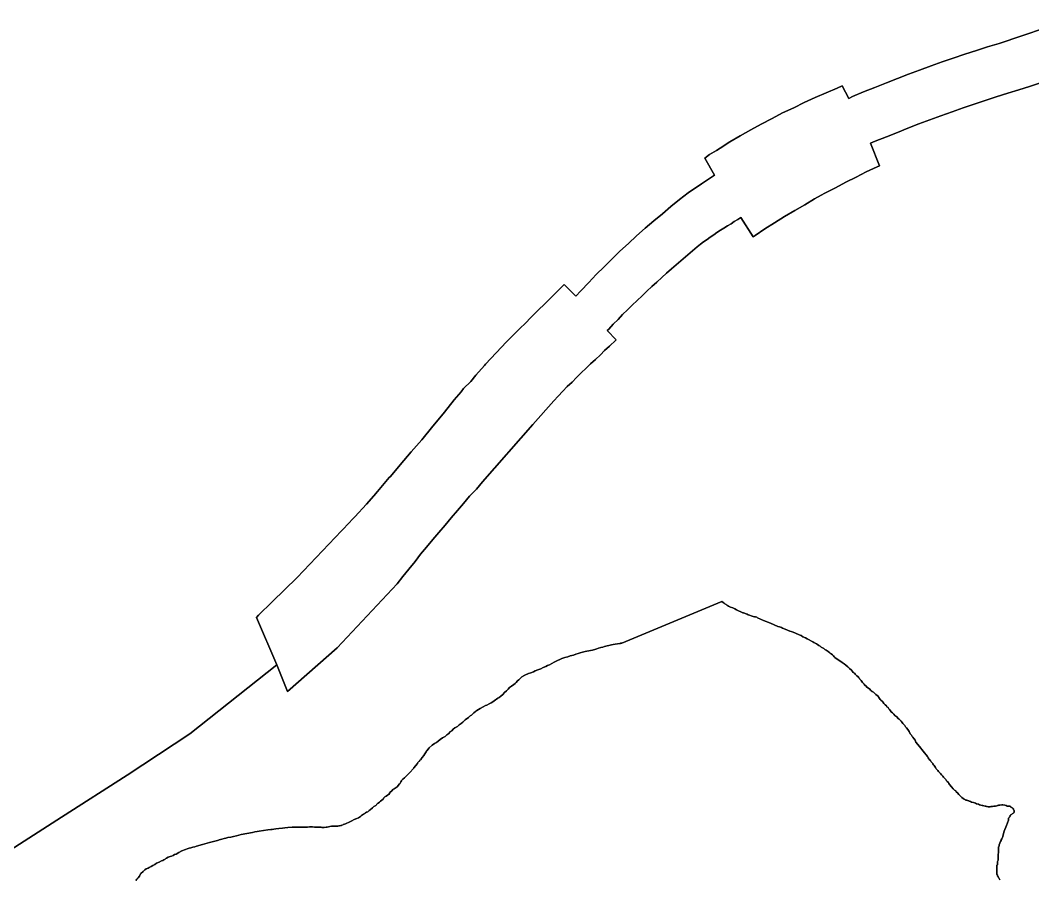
# Model space of a CAD drawing. Header units: inches. Extents: x 11258954 to 11313122, y 3645444 to 3695200.
# Drawn here: x 11283758 to 11285408, y 3676802 to 3678202 of the extents above; entities that cross this region are included whole.
import ezdxf

# ---------------------------------------------------------------- set-up
doc = ezdxf.new("R2010")
doc.units = ezdxf.units.IN
doc.header["$MEASUREMENT"] = 0
doc.layers.add('SchoolBoardDistrict', color=253, linetype='Continuous')
doc.layers.add('SchoolZone_Elementary', color=251, linetype='Continuous')

msp = doc.modelspace()

# ---------------------------------------------------------------- linework, layer by layer
at = {"layer": 'SchoolBoardDistrict'}
for points in [[(11285354, 3676801.5), (11285353.5, 3676802.5), (11285353, 3676803.5), (11285352, 3676804.75), (11285352, 3676804.805), (11285352, 3676805.195), (11285352, 3676805.25), (11285352, 3676805.305), (11285352, 3676805.695), (11285352, 3676805.75), (11285351, 3676806.5), (11285351, 3676806.555), (11285351, 3676806.945), (11285351, 3676807), (11285350, 3676807.5), (11285350, 3676807.555), (11285350, 3676808.195), (11285350, 3676808.25), (11285350, 3676808.305), (11285350, 3676808.945), (11285350, 3676809), (11285350, 3676809.055), (11285350, 3676809.445), (11285350, 3676809.5), (11285349, 3676810), (11285349, 3676810.055), (11285349, 3676811.695), (11285349, 3676811.75), (11285349, 3676811.805), (11285349, 3676813.945), (11285349, 3676814), (11285349, 3676814.055), (11285349, 3676815.945), (11285349, 3676816), (11285349, 3676816.055), (11285349, 3676818.945), (11285349, 3676819), (11285349, 3676819.055), (11285349, 3676822.195), (11285349, 3676822.25), (11285349, 3676822.305), (11285349, 3676825.4035), (11285349, 3676825.445), (11285349, 3676825.4585), (11285349, 3676825.5), (11285349.1655, 3676825.624), (11285349.8345, 3676826.126), (11285350, 3676826.25), (11285350, 3676826.2915), (11285350, 3676826.305), (11285350, 3676826.3465), (11285350, 3676826.945), (11285350, 3676827), (11285350, 3676827.055), (11285350, 3676827.445), (11285350, 3676827.5), (11285350, 3676827.555), (11285350, 3676829.445), (11285350, 3676829.5), (11285350, 3676829.555), (11285350, 3676831.445), (11285350, 3676831.5), (11285351, 3676833.5), (11285351, 3676833.555), (11285351, 3676834.945), (11285351, 3676835), (11285351, 3676835.055), (11285351, 3676836.695), (11285351, 3676836.75), (11285351, 3676836.805), (11285351, 3676838.445), (11285351, 3676838.5), (11285351, 3676838.555), (11285351, 3676842.445), (11285351, 3676842.5), (11285352, 3676846.25), (11285352, 3676846.305), (11285352, 3676848.695), (11285352, 3676848.75), (11285352, 3676848.805), (11285352, 3676849.945), (11285352, 3676850), (11285352, 3676850.055), (11285352, 3676851.945), (11285352, 3676852), (11285352, 3676852.055), (11285352, 3676853.945), (11285352, 3676854), (11285352, 3676854.055), (11285352, 3676855.445), (11285352, 3676855.486), (11285352, 3676855.5), (11285352.1655, 3676855.7065), (11285352.8345, 3676856.5435), (11285353, 3676856.75), (11285353, 3676856.764), (11285353, 3676856.805), (11285353, 3676858.195), (11285353, 3676858.25), (11285354, 3676861.25), (11285355, 3676864), (11285356, 3676865.5), (11285356, 3676865.555), (11285356, 3676866.695), (11285356, 3676866.75), (11285357, 3676868.25), (11285358, 3676870.25), (11285361, 3676881), (11285365, 3676890.25), (11285368, 3676898.5), (11285368, 3676898.555), (11285368, 3676899.945), (11285368, 3676900), (11285368, 3676900.055), (11285368, 3676900.945), (11285368, 3676901), (11285368, 3676901.055), (11285368, 3676901.695), (11285368, 3676901.736), (11285368, 3676901.75), (11285368.1655, 3676901.9565), (11285369, 3676903), (11285369.8895, 3676904.112), (11285370, 3676904.25), (11285370.055, 3676904.3325), (11285371, 3676905.75), (11285371, 3676905.805), (11285371, 3676906.6535), (11285371, 3676906.695), (11285371, 3676906.7085), (11285371, 3676906.75), (11285371.1655, 3676906.874), (11285372, 3676907.5), (11285373, 3676908), (11285374, 3676908.75), (11285375, 3676909.5), (11285375.8345, 3676910.126), (11285376, 3676910.25), (11285376, 3676910.291), (11285376, 3676910.305), (11285376, 3676910.3465), (11285376, 3676910.4035), (11285376, 3676910.445), (11285376, 3676910.4585), (11285376, 3676910.5), (11285376.1655, 3676910.624), (11285376.8345, 3676911.126), (11285377, 3676911.25), (11285377, 3676911.291), (11285377, 3676911.305), (11285377, 3676911.3465), (11285377, 3676911.695), (11285377, 3676911.75), (11285377, 3676911.805), (11285377, 3676912.945), (11285377, 3676913), (11285377, 3676913.055), (11285377, 3676914.195), (11285377, 3676914.25), (11285376, 3676915.5), (11285376, 3676915.555), (11285376, 3676916.195), (11285376, 3676916.25), (11285376, 3676916.305), (11285376, 3676916.945), (11285376, 3676917), (11285375, 3676917.5), (11285375, 3676917.555), (11285375, 3676917.945), (11285375, 3676918), (11285374, 3676918.75), (11285373, 3676919.5), (11285372, 3676920), (11285372, 3676920.055), (11285372, 3676920.695), (11285372, 3676920.75), (11285371, 3676921), (11285370, 3676921.25), (11285369, 3676921.25), (11285368, 3676921.5), (11285366, 3676921.75), (11285364, 3676922.5), (11285362, 3676923), (11285359, 3676923.5), (11285357, 3676923.5), (11285354, 3676923.25), (11285353.1655, 3676923.25), (11285353, 3676923.25), (11285353, 3676923.2205), (11285353, 3676923.195), (11285353, 3676923.165), (11285353, 3676923.0845), (11285353, 3676923.055), (11285353, 3676923.0295), (11285353, 3676923), (11285352.8345, 3676923), (11285352, 3676923), (11285351, 3676922.75), (11285350, 3676922.5), (11285349, 3676922.25), (11285347, 3676921.75), (11285344, 3676921.25), (11285342, 3676921), (11285340, 3676920.75), (11285339, 3676920.75), (11285338, 3676920.5), (11285337, 3676920.5), (11285335, 3676920.5), (11285333, 3676920.75), (11285332, 3676921), (11285331, 3676921.25), (11285330, 3676921.5), (11285328, 3676922), (11285326, 3676922.5), (11285325, 3676922.5), (11285323, 3676923), (11285321, 3676923.75), (11285319, 3676924.5), (11285316, 3676925.5), (11285314, 3676926.25), (11285311, 3676927.25), (11285308, 3676928.25), (11285306, 3676929), (11285304, 3676929.75), (11285304, 3676929.805), (11285304, 3676929.9445), (11285304, 3676930), (11285303, 3676930.25), (11285302, 3676930.75), (11285301, 3676931), (11285300, 3676931.25), (11285299, 3676931.5), (11285298, 3676931.5), (11285298, 3676931.555), (11285298, 3676931.6945), (11285298, 3676931.75), (11285296, 3676932.75), (11285294, 3676934), (11285292, 3676935.5), (11285290, 3676938), (11285287, 3676940.5), (11285285, 3676943), (11285283, 3676944.75), (11285282, 3676946.25), (11285280, 3676947.5), (11285278, 3676950), (11285275, 3676953.25), (11285272, 3676956.75), (11285271, 3676958.5), (11285270, 3676960), (11285268, 3676961.5), (11285267, 3676963), (11285266, 3676964.75), (11285265, 3676966), (11285264, 3676967.25), (11285262, 3676969), (11285261, 3676970.5), (11285259, 3676972.75), (11285257, 3676974.75), (11285255, 3676976.75), (11285254, 3676978.25), (11285253, 3676979.5), (11285252, 3676980.5), (11285250, 3676982.5), (11285249, 3676984.75), (11285247, 3676987.5), (11285246, 3676989), (11285245, 3676990.25), (11285244, 3676991.5), (11285242, 3676993.75), (11285241, 3676996), (11285239, 3676997.5), (11285238, 3676998.75), (11285237, 3677000.5), (11285236, 3677002.25), (11285229, 3677011), (11285223, 3677018.75), (11285217, 3677025.75), (11285216, 3677029), (11285214, 3677031.75), (11285212, 3677033.75), (11285211, 3677035.25), (11285210, 3677037.25), (11285208, 3677039.5), (11285206, 3677043), (11285204, 3677046.25), (11285202, 3677049.25), (11285200, 3677051), (11285199, 3677052.75), (11285198, 3677054.25), (11285196, 3677056), (11285195, 3677058), (11285193, 3677060.25), (11285191, 3677062), (11285190, 3677063.25), (11285188, 3677064.5), (11285186, 3677067), (11285183, 3677069.25), (11285181, 3677071.25), (11285180, 3677072.25), (11285179, 3677073.75), (11285177, 3677075.25), (11285176, 3677077), (11285174, 3677078.75), (11285173, 3677080.25), (11285172, 3677082), (11285170, 3677083.5), (11285169, 3677085), (11285167, 3677086.75), (11285165, 3677088.75), (11285163, 3677091.25), (11285162, 3677092.75), (11285160, 3677094), (11285159, 3677095.5), (11285158, 3677097), (11285157, 3677098.5), (11285156, 3677099.75), (11285155, 3677101), (11285154, 3677102), (11285152, 3677103.5), (11285150, 3677105), (11285149, 3677106), (11285148, 3677107.25), (11285146, 3677108.5), (11285144, 3677109.5), (11285143, 3677110.5), (11285142, 3677112), (11285140, 3677113.5), (11285137, 3677115.5), (11285136, 3677117.25), (11285134, 3677118.75), (11285133, 3677120.5), (11285130, 3677123.25), (11285128, 3677126), (11285126, 3677128.5), (11285125, 3677129.5), (11285124, 3677130.5), (11285123, 3677132), (11285121, 3677133.75), (11285120, 3677135), (11285118, 3677136.5), (11285117, 3677138), (11285115, 3677139.5), (11285114, 3677141), (11285112, 3677143.25), (11285109, 3677145.75), (11285106, 3677148.5), (11285103, 3677151.25), (11285100, 3677153.5), (11285097, 3677155.5), (11285093, 3677158.25), (11285089, 3677161), (11285085, 3677163.5), (11285084, 3677164.75), (11285083, 3677166.5), (11285081, 3677168.25), (11285079, 3677169.5), (11285078, 3677170.5), (11285077, 3677171.5), (11285074, 3677173.5), (11285071, 3677175.5), (11285069, 3677177), (11285068, 3677177.5), (11285067, 3677178.25), (11285066, 3677179), (11285063, 3677180.5), (11285061, 3677182), (11285059, 3677183.25), (11285057, 3677184.75), (11285055, 3677186), (11285053, 3677187.25), (11285051, 3677188.25), (11285049, 3677189.5), (11285047, 3677190.5), (11285043, 3677192.5), (11285040, 3677194.25), (11285037, 3677195.75), (11285033, 3677197.5), (11285030, 3677199.5), (11285027, 3677200.75), (11285025, 3677201.5), (11285023, 3677202.5), (11285021, 3677203.5), (11285017, 3677205), (11285014, 3677206), (11285012, 3677206.75), (11285008, 3677208.25), (11285004, 3677210), (11285000, 3677211.5), (11284998, 3677212.5), (11284995, 3677213.5), (11284992, 3677214.5), (11284980, 3677219.5), (11284969, 3677224.25), (11284959, 3677228.5), (11284958, 3677229.25), (11284956, 3677229.75), (11284954, 3677230), (11284952, 3677230.75), (11284949, 3677231.5), (11284946, 3677232.5), (11284944, 3677233.25), (11284942, 3677234.25), (11284939, 3677235.25), (11284938, 3677235.75), (11284936, 3677236.25), (11284935, 3677236.75), (11284932, 3677238), (11284928, 3677239.75), (11284925, 3677241.5), (11284922, 3677243), (11284919, 3677244.5), (11284915, 3677246), (11284914, 3677246.25), (11284914, 3677246.305), (11284914, 3677246.445), (11284914, 3677246.5), (11284913, 3677246.75), (11284912, 3677247.5), (11284910, 3677248.25), (11284909, 3677249), (11284908, 3677250), (11284906, 3677251), (11284905, 3677252), (11284903, 3677253.5), (11284901, 3677255), (11284738, 3677187.25), (11284737.956, 3677187.239), (11284737.691, 3677187.1725), (11284737, 3677187), (11284736.165, 3677187), (11284736, 3677187), (11284736, 3677186.945), (11284736, 3677186.929), (11284736, 3677186.874), (11284736, 3677186.8345), (11284736, 3677186.805), (11284736, 3677186.7795), (11284736, 3677186.75), (11284735.8345, 3677186.7085), (11284735, 3677186.5), (11284731, 3677186), (11284727, 3677185.25), (11284724, 3677184.75), (11284721, 3677184.25), (11284717, 3677183.5), (11284714, 3677182.5), (11284710, 3677181.5), (11284707, 3677180.75), (11284704, 3677179.75), (11284700, 3677178.75), (11284697, 3677177.75), (11284694, 3677176.75), (11284692, 3677176.25), (11284690, 3677175.5), (11284687, 3677175), (11284684, 3677174.5), (11284681, 3677174), (11284678, 3677173.5), (11284674, 3677172.5), (11284670, 3677171.5), (11284667, 3677170.5), (11284663, 3677169.25), (11284659, 3677167.75), (11284654, 3677166.5), (11284650, 3677165), (11284645, 3677163.75), (11284640, 3677162), (11284637, 3677160.5), (11284633, 3677158.75), (11284631, 3677157.5), (11284628, 3677156), (11284624, 3677154), (11284620, 3677152), (11284617, 3677150.5), (11284614, 3677149), (11284610, 3677147.5), (11284606, 3677145.5), (11284601, 3677143.5), (11284597, 3677141.75), (11284594, 3677140.5), (11284590, 3677139), (11284586, 3677137.5), (11284580, 3677135), (11284575, 3677132), (11284570, 3677127.5), (11284568, 3677125.5), (11284566, 3677123.25), (11284564, 3677121.5), (11284562, 3677119.75), (11284558, 3677117.25), (11284555, 3677114.75), (11284553, 3677112.25), (11284550, 3677109.5), (11284547, 3677106.5), (11284544, 3677103.5), (11284541, 3677100.5), (11284538, 3677098.5), (11284536, 3677097.25), (11284534, 3677096), (11284532, 3677094.5), (11284530, 3677093), (11284528, 3677091.5), (11284525, 3677090), (11284522, 3677088), (11284518, 3677086.25), (11284516, 3677085.25), (11284512, 3677083.5), (11284507, 3677080.75), (11284502, 3677077.5), (11284500, 3677076.5), (11284499, 3677075.25), (11284497, 3677073.75), (11284495, 3677072), (11284493, 3677070), (11284491, 3677068.75), (11284488, 3677066), (11284483, 3677062.25), (11284479, 3677058.5), (11284476, 3677056), (11284473, 3677054), (11284470, 3677051.5), (11284466, 3677049.25), (11284463, 3677046.75), (11284461, 3677044.5), (11284458, 3677042.5), (11284457.838, 3677042.277), (11284456.162, 3677039.973), (11284456.1545, 3677039.962), (11284456, 3677039.75), (11284455.989, 3677039.742), (11284453, 3677037.5), (11284450, 3677035), (11284446, 3677033), (11284442, 3677030.25), (11284439, 3677027.5), (11284436, 3677025), (11284433, 3677023.5), (11284429, 3677020.75), (11284424, 3677016.5), (11284420.11, 3677011.638), (11284420, 3677011.5), (11284419.9445, 3677011.4175), (11284419, 3677010), (11284418, 3677008.5), (11284417, 3677006.75), (11284416.838, 3677006.5275), (11284415.162, 3677004.223), (11284415, 3677004), (11284414.838, 3677003.7775), (11284413.162, 3677001.473), (11284413, 3677001.25), (11284412.838, 3677001.0275), (11284411.162, 3676998.723), (11284411, 3676998.5), (11284411, 3676998.445), (11284411, 3676997.8465), (11284411, 3676997.805), (11284411, 3676997.7915), (11284411, 3676997.75), (11284410.8345, 3676997.626), (11284410, 3676997), (11284409.0365, 3676996.2775), (11284409, 3676996.25), (11284408.8715, 3676996.057), (11284408.1215, 3676994.932), (11284408, 3676994.75), (11284407.956, 3676994.7115), (11284406.044, 3676993.039), (11284406, 3676993), (11284405.8785, 3676992.8185), (11284405, 3676991.5), (11284404.8345, 3676991.2795), (11284399.1655, 3676983.7205), (11284399, 3676983.5), (11284392, 3676975.75), (11284391, 3676974.75), (11284384, 3676967.75), (11284381, 3676965.5), (11284379.1375, 3676963.1725), (11284379, 3676963), (11284378.9725, 3676962.952), (11284378, 3676961.25), (11284376.055, 3676957.8465), (11284376, 3676957.75), (11284375.8895, 3676957.626), (11284372, 3676953.25), (11284367.024, 3676949.518), (11284367, 3676949.5), (11284366.1655, 3676949.083), (11284366, 3676949), (11284366, 3676948.945), (11284366, 3676948.9295), (11284366, 3676948.9175), (11284366, 3676948.874), (11284366, 3676948.8625), (11284366, 3676948.8055), (11284366, 3676948.75), (11284365.8345, 3676948.709), (11284365, 3676948.5), (11284363, 3676946.5), (11284360.055, 3676943.555), (11284360, 3676943.5), (11284359.8895, 3676943.3345), (11284358.134, 3676940.7005), (11284358, 3676940.5), (11284357.9685, 3676940.48), (11284356, 3676939.25), (11284354, 3676938), (11284352, 3676936.5), (11284350.0785, 3676934.819), (11284350, 3676934.75), (11284349.9135, 3676934.5985), (11284349.0865, 3676933.1515), (11284349, 3676933), (11284348.9215, 3676932.931), (11284347, 3676931.25), (11284345, 3676929.5), (11284343, 3676928), (11284341, 3676926.5), (11284340, 3676925.75), (11284339, 3676924.75), (11284338, 3676923.75), (11284337, 3676922.75), (11284335, 3676921.75), (11284334, 3676921), (11284332, 3676918.75), (11284328, 3676915.75), (11284326.5, 3676914.5), (11284325, 3676913.25), (11284324, 3676912.5), (11284322, 3676911.5), (11284320.1655, 3676910.5825), (11284320, 3676910.5), (11284320, 3676910.445), (11284320, 3676910.417), (11284320, 3676910.362), (11284320, 3676910.305), (11284320, 3676910.25), (11284320, 3676910.195), (11284320, 3676910.179), (11284320, 3676910.124), (11284320, 3676910.055), (11284320, 3676910), (11284319.8345, 3676909.9585), (11284319, 3676909.75), (11284317, 3676908.5), (11284314, 3676906.5), (11284312, 3676904.5), (11284309, 3676902.75), (11284306, 3676901.5), (11284302, 3676900), (11284298, 3676897.75), (11284294, 3676895.5), (11284289, 3676893.25), (11284288, 3676892.5), (11284286, 3676892), (11284284.1655, 3676891.5415), (11284284, 3676891.5), (11284284, 3676891.445), (11284284, 3676891.376), (11284284, 3676891.321), (11284284, 3676891.179), (11284284, 3676891.124), (11284284, 3676891.055), (11284284, 3676891), (11284283.835, 3676890.9585), (11284282, 3676890.5), (11284281, 3676890.25), (11284280, 3676889.75), (11284278, 3676889.5), (11284277, 3676889.25), (11284275, 3676889), (11284273, 3676889), (11284272, 3676889), (11284271, 3676889), (11284269, 3676889), (11284268, 3676889), (11284265, 3676888.75), (11284262, 3676888.25), (11284258, 3676887.5), (11284256, 3676887.25), (11284253, 3676887), (11284251, 3676887), (11284250, 3676887), (11284249, 3676887), (11284248, 3676887.25), (11284246, 3676887.5), (11284244, 3676887.5), (11284243, 3676887.25), (11284242, 3676887.25), (11284240, 3676887.25), (11284237, 3676887.5), (11284234, 3676887.75), (11284232, 3676888), (11284229, 3676887.75), (11284226, 3676887.5), (11284219, 3676887.5), (11284212, 3676887.5), (11284206, 3676887.5), (11284201, 3676887.25), (11284194, 3676886.5), (11284189, 3676886), (11284185, 3676885.5), (11284179, 3676885), (11284174, 3676884.5), (11284171, 3676884), (11284168, 3676883.75), (11284166, 3676883.5), (11284161, 3676882.75), (11284154, 3676881.75), (11284147, 3676880.75), (11284144, 3676880.25), (11284140, 3676879.5), (11284136, 3676878.5), (11284133, 3676878), (11284130, 3676877.25), (11284127, 3676876.75), (11284124, 3676876.25), (11284121, 3676875.75), (11284118, 3676875.25), (11284114, 3676874.5), (11284110, 3676873.25), (11284105, 3676872), (11284101, 3676871), (11284096, 3676870.25), (11284093, 3676869.5), (11284090, 3676868.75), (11284086, 3676867.5), (11284082, 3676866.5), (11284081, 3676866), (11284079, 3676865.5), (11284077, 3676865.25), (11284066, 3676862.25), (11284055, 3676859.25), (11284045, 3676856.5), (11284042, 3676855.5), (11284039, 3676854.5), (11284036, 3676853.5), (11284033, 3676853), (11284030, 3676852), (11284027, 3676851), (11284021, 3676848.5), (11284016, 3676846), (11284012, 3676843.5), (11284009, 3676842.5), (11284007, 3676841.25), (11284004, 3676840.25), (11284002, 3676839.25), (11283999, 3676838.25), (11283996, 3676836.75), (11283995, 3676836), (11283994, 3676835.25), (11283993, 3676834.5), (11283992, 3676834), (11283990, 3676833), (11283988, 3676832.25), (11283984, 3676830.5), (11283980, 3676828.5), (11283977, 3676826.5), (11283974, 3676824.75), (11283971, 3676823), (11283968, 3676821.75), (11283966, 3676820.75), (11283963, 3676819.5), (11283961, 3676818), (11283958, 3676815.25), (11283954.104, 3676811.597), (11283954, 3676811.5), (11283953.9385, 3676811.3765), (11283952.0185, 3676807.537), (11283952, 3676807.5), (11283951.853, 3676807.3165), (11283950, 3676805), (11283948, 3676802.5), (11283946.0735, 3676800.333)], [(11283946.0735, 3676800.333), (11283948, 3676802.5), (11283950, 3676805), (11283951.853, 3676807.3165), (11283952, 3676807.5), (11283952.0185, 3676807.537), (11283953.9385, 3676811.3765), (11283954, 3676811.5), (11283954.104, 3676811.597), (11283958, 3676815.25), (11283961, 3676818), (11283963, 3676819.5), (11283966, 3676820.75), (11283968, 3676821.75), (11283971, 3676823), (11283974, 3676824.75), (11283977, 3676826.5), (11283980, 3676828.5), (11283984, 3676830.5), (11283988, 3676832.25), (11283990, 3676833), (11283992, 3676834), (11283993, 3676834.5), (11283994, 3676835.25), (11283995, 3676836), (11283996, 3676836.75), (11283999, 3676838.25), (11284002, 3676839.25), (11284004, 3676840.25), (11284007, 3676841.25), (11284009, 3676842.5), (11284012, 3676843.5), (11284016, 3676846), (11284021, 3676848.5), (11284027, 3676851), (11284030, 3676852), (11284033, 3676853), (11284036, 3676853.5), (11284039, 3676854.5), (11284042, 3676855.5), (11284045, 3676856.5), (11284055, 3676859.25), (11284066, 3676862.25), (11284077, 3676865.25), (11284079, 3676865.5), (11284081, 3676866), (11284082, 3676866.5), (11284086, 3676867.5), (11284090, 3676868.75), (11284093, 3676869.5), (11284096, 3676870.25), (11284101, 3676871), (11284105, 3676872), (11284110, 3676873.25), (11284114, 3676874.5), (11284118, 3676875.25), (11284121, 3676875.75), (11284124, 3676876.25), (11284127, 3676876.75), (11284130, 3676877.25), (11284133, 3676878), (11284136, 3676878.5), (11284140, 3676879.5), (11284144, 3676880.25), (11284147, 3676880.75), (11284154, 3676881.75), (11284161, 3676882.75), (11284166, 3676883.5), (11284168, 3676883.75), (11284171, 3676884), (11284174, 3676884.5), (11284179, 3676885), (11284185, 3676885.5), (11284189, 3676886), (11284194, 3676886.5), (11284201, 3676887.25), (11284206, 3676887.5), (11284212, 3676887.5), (11284219, 3676887.5), (11284226, 3676887.5), (11284229, 3676887.75), (11284232, 3676888), (11284234, 3676887.75), (11284237, 3676887.5), (11284240, 3676887.25), (11284242, 3676887.25), (11284243, 3676887.25), (11284244, 3676887.5), (11284246, 3676887.5), (11284248, 3676887.25), (11284249, 3676887), (11284250, 3676887), (11284251, 3676887), (11284253, 3676887), (11284256, 3676887.25), (11284258, 3676887.5), (11284262, 3676888.25), (11284265, 3676888.75), (11284268, 3676889), (11284269, 3676889), (11284271, 3676889), (11284272, 3676889), (11284273, 3676889), (11284275, 3676889), (11284277, 3676889.25), (11284278, 3676889.5), (11284280, 3676889.75), (11284281, 3676890.25), (11284282, 3676890.5), (11284283.835, 3676890.9585), (11284284, 3676891), (11284284, 3676891.055), (11284284, 3676891.124), (11284284, 3676891.179), (11284284, 3676891.321), (11284284, 3676891.376), (11284284, 3676891.445), (11284284, 3676891.5), (11284284.1655, 3676891.5415), (11284286, 3676892), (11284288, 3676892.5), (11284289, 3676893.25), (11284294, 3676895.5), (11284298, 3676897.75), (11284302, 3676900), (11284306, 3676901.5), (11284309, 3676902.75), (11284312, 3676904.5), (11284314, 3676906.5), (11284317, 3676908.5), (11284319, 3676909.75), (11284319.8345, 3676909.9585), (11284320, 3676910), (11284320, 3676910.055), (11284320, 3676910.124), (11284320, 3676910.179), (11284320, 3676910.195), (11284320, 3676910.25), (11284320, 3676910.305), (11284320, 3676910.362), (11284320, 3676910.417), (11284320, 3676910.445), (11284320, 3676910.5), (11284320.1655, 3676910.5825), (11284322, 3676911.5), (11284324, 3676912.5), (11284325, 3676913.25), (11284326.5, 3676914.5), (11284328, 3676915.75), (11284332, 3676918.75), (11284334, 3676921), (11284335, 3676921.75), (11284337, 3676922.75), (11284338, 3676923.75), (11284339, 3676924.75), (11284340, 3676925.75), (11284341, 3676926.5), (11284343, 3676928), (11284345, 3676929.5), (11284347, 3676931.25), (11284348.9215, 3676932.931), (11284349, 3676933), (11284349.0865, 3676933.1515), (11284349.9135, 3676934.5985), (11284350, 3676934.75), (11284350.0785, 3676934.819), (11284352, 3676936.5), (11284354, 3676938), (11284356, 3676939.25), (11284357.9685, 3676940.48), (11284358, 3676940.5), (11284358.134, 3676940.7005), (11284359.8895, 3676943.3345), (11284360, 3676943.5), (11284360.055, 3676943.555), (11284363, 3676946.5), (11284365, 3676948.5), (11284365.8345, 3676948.709), (11284366, 3676948.75), (11284366, 3676948.8055), (11284366, 3676948.8625), (11284366, 3676948.874), (11284366, 3676948.9175), (11284366, 3676948.9295), (11284366, 3676948.945), (11284366, 3676949), (11284366.1655, 3676949.083), (11284367, 3676949.5), (11284367.024, 3676949.518), (11284372, 3676953.25), (11284375.8895, 3676957.626), (11284376, 3676957.75), (11284376.055, 3676957.8465), (11284378, 3676961.25), (11284378.9725, 3676962.952), (11284379, 3676963), (11284379.1375, 3676963.1725), (11284381, 3676965.5), (11284384, 3676967.75), (11284391, 3676974.75), (11284392, 3676975.75), (11284399, 3676983.5), (11284399.1655, 3676983.7205), (11284404.8345, 3676991.2795), (11284405, 3676991.5), (11284405.8785, 3676992.8185), (11284406, 3676993), (11284406.044, 3676993.039), (11284407.956, 3676994.7115), (11284408, 3676994.75), (11284408.1215, 3676994.932), (11284408.8715, 3676996.057), (11284409, 3676996.25), (11284409.0365, 3676996.2775), (11284410, 3676997), (11284410.8345, 3676997.626), (11284411, 3676997.75), (11284411, 3676997.7915), (11284411, 3676997.805), (11284411, 3676997.8465), (11284411, 3676998.445), (11284411, 3676998.5), (11284411.162, 3676998.723), (11284412.838, 3677001.0275), (11284413, 3677001.25), (11284413.162, 3677001.473), (11284414.838, 3677003.7775), (11284415, 3677004), (11284415.162, 3677004.223), (11284416.838, 3677006.5275), (11284417, 3677006.75), (11284418, 3677008.5), (11284419, 3677010), (11284419.9445, 3677011.4175), (11284420, 3677011.5), (11284420.11, 3677011.638), (11284424, 3677016.5), (11284429, 3677020.75), (11284433, 3677023.5), (11284436, 3677025), (11284439, 3677027.5), (11284442, 3677030.25), (11284446, 3677033), (11284450, 3677035), (11284453, 3677037.5), (11284455.989, 3677039.742), (11284456, 3677039.75), (11284456.1545, 3677039.962), (11284456.162, 3677039.973), (11284457.838, 3677042.277), (11284458, 3677042.5), (11284461, 3677044.5), (11284463, 3677046.75), (11284466, 3677049.25), (11284470, 3677051.5), (11284473, 3677054), (11284476, 3677056), (11284479, 3677058.5), (11284483, 3677062.25), (11284488, 3677066), (11284491, 3677068.75), (11284493, 3677070), (11284495, 3677072), (11284497, 3677073.75), (11284499, 3677075.25), (11284500, 3677076.5), (11284502, 3677077.5), (11284507, 3677080.75), (11284512, 3677083.5), (11284516, 3677085.25), (11284518, 3677086.25), (11284522, 3677088), (11284525, 3677090), (11284528, 3677091.5), (11284530, 3677093), (11284532, 3677094.5), (11284534, 3677096), (11284536, 3677097.25), (11284538, 3677098.5), (11284541, 3677100.5), (11284544, 3677103.5), (11284547, 3677106.5), (11284550, 3677109.5), (11284553, 3677112.25), (11284555, 3677114.75), (11284558, 3677117.25), (11284562, 3677119.75), (11284564, 3677121.5), (11284566, 3677123.25), (11284568, 3677125.5), (11284570, 3677127.5), (11284575, 3677132), (11284580, 3677135), (11284586, 3677137.5), (11284590, 3677139), (11284594, 3677140.5), (11284597, 3677141.75), (11284601, 3677143.5), (11284606, 3677145.5), (11284610, 3677147.5), (11284614, 3677149), (11284617, 3677150.5), (11284620, 3677152), (11284624, 3677154), (11284628, 3677156), (11284631, 3677157.5), (11284633, 3677158.75), (11284637, 3677160.5), (11284640, 3677162), (11284645, 3677163.75), (11284650, 3677165), (11284654, 3677166.5), (11284659, 3677167.75), (11284663, 3677169.25), (11284667, 3677170.5), (11284670, 3677171.5), (11284674, 3677172.5), (11284678, 3677173.5), (11284681, 3677174), (11284684, 3677174.5), (11284687, 3677175), (11284690, 3677175.5), (11284692, 3677176.25), (11284694, 3677176.75), (11284697, 3677177.75), (11284700, 3677178.75), (11284704, 3677179.75), (11284707, 3677180.75), (11284710, 3677181.5), (11284714, 3677182.5), (11284717, 3677183.5), (11284721, 3677184.25), (11284724, 3677184.75), (11284727, 3677185.25), (11284731, 3677186), (11284735, 3677186.5), (11284735.8345, 3677186.7085), (11284736, 3677186.75), (11284736, 3677186.7795), (11284736, 3677186.805), (11284736, 3677186.8345), (11284736, 3677186.874), (11284736, 3677186.929), (11284736, 3677186.945), (11284736, 3677187), (11284736.165, 3677187), (11284737, 3677187), (11284737.691, 3677187.1725), (11284737.956, 3677187.239), (11284738, 3677187.25), (11284901, 3677255), (11284903, 3677253.5), (11284905, 3677252), (11284906, 3677251), (11284908, 3677250), (11284909, 3677249), (11284910, 3677248.25), (11284912, 3677247.5), (11284913, 3677246.75), (11284914, 3677246.5), (11284914, 3677246.445), (11284914, 3677246.305), (11284914, 3677246.25), (11284915, 3677246), (11284919, 3677244.5), (11284922, 3677243), (11284925, 3677241.5), (11284928, 3677239.75), (11284932, 3677238), (11284935, 3677236.75), (11284936, 3677236.25), (11284938, 3677235.75), (11284939, 3677235.25), (11284942, 3677234.25), (11284944, 3677233.25), (11284946, 3677232.5), (11284949, 3677231.5), (11284952, 3677230.75), (11284954, 3677230), (11284956, 3677229.75), (11284958, 3677229.25), (11284959, 3677228.5), (11284969, 3677224.25), (11284980, 3677219.5), (11284992, 3677214.5), (11284995, 3677213.5), (11284998, 3677212.5), (11285000, 3677211.5), (11285004, 3677210), (11285008, 3677208.25), (11285012, 3677206.75), (11285014, 3677206), (11285017, 3677205), (11285021, 3677203.5), (11285023, 3677202.5), (11285025, 3677201.5), (11285027, 3677200.75), (11285030, 3677199.5), (11285033, 3677197.5), (11285037, 3677195.75), (11285040, 3677194.25), (11285043, 3677192.5), (11285047, 3677190.5), (11285049, 3677189.5), (11285051, 3677188.25), (11285053, 3677187.25), (11285055, 3677186), (11285057, 3677184.75), (11285059, 3677183.25), (11285061, 3677182), (11285063, 3677180.5), (11285066, 3677179), (11285067, 3677178.25), (11285068, 3677177.5), (11285069, 3677177), (11285071, 3677175.5), (11285074, 3677173.5), (11285077, 3677171.5), (11285078, 3677170.5), (11285079, 3677169.5), (11285081, 3677168.25), (11285083, 3677166.5), (11285084, 3677164.75), (11285085, 3677163.5), (11285089, 3677161), (11285093, 3677158.25), (11285097, 3677155.5), (11285100, 3677153.5), (11285103, 3677151.25), (11285106, 3677148.5), (11285109, 3677145.75), (11285112, 3677143.25), (11285114, 3677141), (11285115, 3677139.5), (11285117, 3677138), (11285118, 3677136.5), (11285120, 3677135), (11285121, 3677133.75), (11285123, 3677132), (11285124, 3677130.5), (11285125, 3677129.5), (11285126, 3677128.5), (11285128, 3677126), (11285130, 3677123.25), (11285133, 3677120.5), (11285134, 3677118.75), (11285136, 3677117.25), (11285137, 3677115.5), (11285140, 3677113.5), (11285142, 3677112), (11285143, 3677110.5), (11285144, 3677109.5), (11285146, 3677108.5), (11285148, 3677107.25), (11285149, 3677106), (11285150, 3677105), (11285152, 3677103.5), (11285154, 3677102), (11285155, 3677101), (11285156, 3677099.75), (11285157, 3677098.5), (11285158, 3677097), (11285159, 3677095.5), (11285160, 3677094), (11285162, 3677092.75), (11285163, 3677091.25), (11285165, 3677088.75), (11285167, 3677086.75), (11285169, 3677085), (11285170, 3677083.5), (11285172, 3677082), (11285173, 3677080.25), (11285174, 3677078.75), (11285176, 3677077), (11285177, 3677075.25), (11285179, 3677073.75), (11285180, 3677072.25), (11285181, 3677071.25), (11285183, 3677069.25), (11285186, 3677067), (11285188, 3677064.5), (11285190, 3677063.25), (11285191, 3677062), (11285193, 3677060.25), (11285195, 3677058), (11285196, 3677056), (11285198, 3677054.25), (11285199, 3677052.75), (11285200, 3677051), (11285202, 3677049.25), (11285204, 3677046.25), (11285206, 3677043), (11285208, 3677039.5), (11285210, 3677037.25), (11285211, 3677035.25), (11285212, 3677033.75), (11285214, 3677031.75), (11285216, 3677029), (11285217, 3677025.75), (11285223, 3677018.75), (11285229, 3677011), (11285236, 3677002.25), (11285237, 3677000.5), (11285238, 3676998.75), (11285239, 3676997.5), (11285241, 3676996), (11285242, 3676993.75), (11285244, 3676991.5), (11285245, 3676990.25), (11285246, 3676989), (11285247, 3676987.5), (11285249, 3676984.75), (11285250, 3676982.5), (11285252, 3676980.5), (11285253, 3676979.5), (11285254, 3676978.25), (11285255, 3676976.75), (11285257, 3676974.75), (11285259, 3676972.75), (11285261, 3676970.5), (11285262, 3676969), (11285264, 3676967.25), (11285265, 3676966), (11285266, 3676964.75), (11285267, 3676963), (11285268, 3676961.5), (11285270, 3676960), (11285271, 3676958.5), (11285272, 3676956.75), (11285275, 3676953.25), (11285278, 3676950), (11285280, 3676947.5), (11285282, 3676946.25), (11285283, 3676944.75), (11285285, 3676943), (11285287, 3676940.5), (11285290, 3676938), (11285292, 3676935.5), (11285294, 3676934), (11285296, 3676932.75), (11285298, 3676931.75), (11285298, 3676931.6945), (11285298, 3676931.555), (11285298, 3676931.5), (11285299, 3676931.5), (11285300, 3676931.25), (11285301, 3676931), (11285302, 3676930.75), (11285303, 3676930.25), (11285304, 3676930), (11285304, 3676929.9445), (11285304, 3676929.805), (11285304, 3676929.75), (11285306, 3676929), (11285308, 3676928.25), (11285311, 3676927.25), (11285314, 3676926.25), (11285316, 3676925.5), (11285319, 3676924.5), (11285321, 3676923.75), (11285323, 3676923), (11285325, 3676922.5), (11285326, 3676922.5), (11285328, 3676922), (11285330, 3676921.5), (11285331, 3676921.25), (11285332, 3676921), (11285333, 3676920.75), (11285335, 3676920.5), (11285337, 3676920.5), (11285338, 3676920.5), (11285339, 3676920.75), (11285340, 3676920.75), (11285342, 3676921), (11285344, 3676921.25), (11285347, 3676921.75), (11285349, 3676922.25), (11285350, 3676922.5), (11285351, 3676922.75), (11285352, 3676923), (11285352.8345, 3676923), (11285353, 3676923), (11285353, 3676923.0295), (11285353, 3676923.055), (11285353, 3676923.0845), (11285353, 3676923.165), (11285353, 3676923.195), (11285353, 3676923.2205), (11285353, 3676923.25), (11285353.1655, 3676923.25), (11285354, 3676923.25), (11285357, 3676923.5), (11285359, 3676923.5), (11285362, 3676923), (11285364, 3676922.5), (11285366, 3676921.75), (11285368, 3676921.5), (11285369, 3676921.25), (11285370, 3676921.25), (11285371, 3676921), (11285372, 3676920.75), (11285372, 3676920.695), (11285372, 3676920.055), (11285372, 3676920), (11285373, 3676919.5), (11285374, 3676918.75), (11285375, 3676918), (11285375, 3676917.945), (11285375, 3676917.555), (11285375, 3676917.5), (11285376, 3676917), (11285376, 3676916.945), (11285376, 3676916.305), (11285376, 3676916.25), (11285376, 3676916.195), (11285376, 3676915.555), (11285376, 3676915.5), (11285377, 3676914.25), (11285377, 3676914.195), (11285377, 3676913.055), (11285377, 3676913), (11285377, 3676912.945), (11285377, 3676911.805), (11285377, 3676911.75), (11285377, 3676911.695), (11285377, 3676911.3465), (11285377, 3676911.305), (11285377, 3676911.291), (11285377, 3676911.25), (11285376.8345, 3676911.126), (11285376.1655, 3676910.624), (11285376, 3676910.5), (11285376, 3676910.4585), (11285376, 3676910.445), (11285376, 3676910.4035), (11285376, 3676910.3465), (11285376, 3676910.305), (11285376, 3676910.291), (11285376, 3676910.25), (11285375.8345, 3676910.126), (11285375, 3676909.5), (11285374, 3676908.75), (11285373, 3676908), (11285372, 3676907.5), (11285371.1655, 3676906.874), (11285371, 3676906.75), (11285371, 3676906.7085), (11285371, 3676906.695), (11285371, 3676906.6535), (11285371, 3676905.805), (11285371, 3676905.75), (11285370.055, 3676904.3325), (11285370, 3676904.25), (11285369.8895, 3676904.112), (11285369, 3676903), (11285368.1655, 3676901.9565), (11285368, 3676901.75), (11285368, 3676901.736), (11285368, 3676901.695), (11285368, 3676901.055), (11285368, 3676901), (11285368, 3676900.945), (11285368, 3676900.055), (11285368, 3676900), (11285368, 3676899.945), (11285368, 3676898.555), (11285368, 3676898.5), (11285365, 3676890.25), (11285361, 3676881), (11285358, 3676870.25), (11285357, 3676868.25), (11285356, 3676866.75), (11285356, 3676866.695), (11285356, 3676865.555), (11285356, 3676865.5), (11285355, 3676864), (11285354, 3676861.25), (11285353, 3676858.25), (11285353, 3676858.195), (11285353, 3676856.805), (11285353, 3676856.764), (11285353, 3676856.75), (11285352.8345, 3676856.5435), (11285352.1655, 3676855.7065), (11285352, 3676855.5), (11285352, 3676855.486), (11285352, 3676855.445), (11285352, 3676854.055), (11285352, 3676854), (11285352, 3676853.945), (11285352, 3676852.055), (11285352, 3676852), (11285352, 3676851.945), (11285352, 3676850.055), (11285352, 3676850), (11285352, 3676849.945), (11285352, 3676848.805), (11285352, 3676848.75), (11285352, 3676848.695), (11285352, 3676846.305), (11285352, 3676846.25), (11285351, 3676842.5), (11285351, 3676842.445), (11285351, 3676838.555), (11285351, 3676838.5), (11285351, 3676838.445), (11285351, 3676836.805), (11285351, 3676836.75), (11285351, 3676836.695), (11285351, 3676835.055), (11285351, 3676835), (11285351, 3676834.945), (11285351, 3676833.555), (11285351, 3676833.5), (11285350, 3676831.5), (11285350, 3676831.445), (11285350, 3676829.555), (11285350, 3676829.5), (11285350, 3676829.445), (11285350, 3676827.555), (11285350, 3676827.5), (11285350, 3676827.445), (11285350, 3676827.055), (11285350, 3676827), (11285350, 3676826.945), (11285350, 3676826.3465), (11285350, 3676826.305), (11285350, 3676826.2915), (11285350, 3676826.25), (11285349.8345, 3676826.126), (11285349.1655, 3676825.624), (11285349, 3676825.5), (11285349, 3676825.4585), (11285349, 3676825.445), (11285349, 3676825.4035), (11285349, 3676822.305), (11285349, 3676822.25), (11285349, 3676822.195), (11285349, 3676819.055), (11285349, 3676819), (11285349, 3676818.945), (11285349, 3676816.055), (11285349, 3676816), (11285349, 3676815.945), (11285349, 3676814.055), (11285349, 3676814), (11285349, 3676813.945), (11285349, 3676811.805), (11285349, 3676811.75), (11285349, 3676811.695), (11285349, 3676810.055), (11285349, 3676810), (11285350, 3676809.5), (11285350, 3676809.445), (11285350, 3676809.055), (11285350, 3676809), (11285350, 3676808.945), (11285350, 3676808.305), (11285350, 3676808.25), (11285350, 3676808.195), (11285350, 3676807.555), (11285350, 3676807.5), (11285351, 3676807), (11285351, 3676806.945), (11285351, 3676806.555), (11285351, 3676806.5), (11285352, 3676805.75), (11285352, 3676805.695), (11285352, 3676805.305), (11285352, 3676805.25), (11285352, 3676805.195), (11285352, 3676804.805), (11285352, 3676804.75), (11285353, 3676803.5), (11285353.5, 3676802.5), (11285354, 3676801.5)]]:
    msp.add_lwpolyline(points, dxfattribs=at)
at = {"layer": 'SchoolZone_Elementary'}
for points in [[(11285465, 3678202, 0), (11285353, 3678164, 0), (11285334, 3678158.5, 0), (11285316, 3678152.5, 0), (11285297, 3678146.5, 0), (11285278, 3678140.25, 0), (11285260, 3678134, 0), (11285242, 3678127.5, 0), (11285223, 3678120.75, 0), (11285205, 3678114, 0), (11285187, 3678107, 0), (11285169, 3678100, 0), (11285150, 3678092.5, 0), (11285132, 3678085.25, 0), (11285114, 3678077.5, 0), (11285108, 3678074.5, 0), (11285097, 3678095, 0), (11285089, 3678091.5, 0), (11285071, 3678084, 0), (11285053, 3678076, 0), (11285035, 3678068, 0), (11285018, 3678059.5, 0), (11285000, 3678051, 0), (11284983, 3678042, 0), (11284965, 3678032.75, 0), (11284948, 3678023.5, 0), (11284931, 3678013.75, 0), (11284914, 3678003.75, 0), (11284898, 3677993.5, 0), (11284892, 3677989.75, 0), (11284881, 3677983, 0), (11284873, 3677977.5, 0), (11284889, 3677949.75, 0), (11284868, 3677935.5, 0), (11284846, 3677921, 0), (11284832, 3677909.75, 0), (11284818, 3677898.5, 0), (11284804, 3677886.75, 0), (11284790, 3677875, 0), (11284776, 3677863, 0), (11284762, 3677851, 0), (11284749, 3677838.5, 0), (11284735, 3677826, 0), (11284722, 3677813.5, 0), (11284709, 3677800.5, 0), (11284696, 3677787.75, 0), (11284684, 3677774.5, 0), (11284671, 3677761.25, 0), (11284663, 3677752.25, 0), (11284644, 3677771.5, 0), (11284614, 3677741.5, 0), (11284600, 3677728.25, 0), (11284590, 3677717.75, 0), (11284581, 3677708.5, 0), (11284572, 3677700, 0), (11284550, 3677678, 0), (11284533, 3677660, 0), (11284516, 3677641.75, 0), (11284514, 3677639.5, 0), (11284500, 3677623.75, 0), (11284492, 3677613.5, 0), (11284480, 3677601.75, 0), (11284476, 3677596.75, 0), (11284465, 3677583.5, 0), (11284449, 3677563.5, 0), (11284439, 3677550.75, 0), (11284430, 3677540.75, 0), (11284412, 3677518.5, 0), (11284395, 3677498.75, 0), (11284377, 3677477.5, 0), (11284361, 3677458.5, 0), (11284359, 3677456.75, 0), (11284340, 3677434, 0), (11284334, 3677427, 0), (11284322, 3677413.75, 0), (11284303, 3677392.75, 0), (11284300, 3677390, 0), (11284284, 3677373, 0), (11284281, 3677370.25, 0), (11284209, 3677294.25, 0), (11284168, 3677254.5, 0), (11284146, 3677232.75, 0), (11284143, 3677229, 0), (11284176, 3677151.75, 0), (11284034, 3677039.5, 0), (11283932, 3676972, 0), (11283825, 3676903.75, 0), (11283726, 3676840.25, 0)], [(11285420, 3678100, 0), (11285402, 3678094, 0), (11285385, 3678088.5, 0), (11285367, 3678083, 0), (11285348, 3678077.25, 0), (11285330, 3678071.5, 0), (11285312, 3678065.5, 0), (11285294, 3678059.25, 0), (11285276, 3678053, 0), (11285258, 3678046.5, 0), (11285240, 3678040, 0), (11285222, 3678033.25, 0), (11285204, 3678026.25, 0), (11285187, 3678019.25, 0), (11285169, 3678012.25, 0), (11285151, 3678005, 0), (11285143, 3678001.5, 0), (11285158, 3677965, 0), (11285154, 3677963, 0), (11285136, 3677955, 0), (11285120, 3677946.5, 0), (11285103, 3677938, 0), (11285086, 3677929, 0), (11285069, 3677920, 0), (11285063, 3677916.75, 0), (11285052, 3677911, 0), (11285036, 3677901.5, 0), (11285020, 3677892, 0), (11285003, 3677882, 0), (11284987, 3677872, 0), (11284971, 3677862, 0), (11284955, 3677851.5, 0), (11284952, 3677849.25, 0), (11284932, 3677880.5, 0), (11284927, 3677877.25, 0), (11284921, 3677874, 0), (11284916, 3677870.5, 0), (11284910, 3677867.25, 0), (11284904, 3677863.5, 0), (11284899, 3677860, 0), (11284893, 3677856.25, 0), (11284888, 3677852.5, 0), (11284882, 3677848.75, 0), (11284877, 3677845, 0), (11284871, 3677841, 0), (11284866, 3677837, 0), (11284861, 3677833, 0), (11284819, 3677797, 0), (11284811, 3677790, 0), (11284803, 3677782.75, 0), (11284795, 3677775.5, 0), (11284787, 3677768, 0), (11284779, 3677760.5, 0), (11284771, 3677753, 0), (11284763, 3677745.5, 0), (11284755, 3677738, 0), (11284747, 3677730.25, 0), (11284739, 3677722.5, 0), (11284732, 3677714.5, 0), (11284724, 3677706.75, 0), (11284717, 3677698.75, 0), (11284714, 3677696.5, 0), (11284729, 3677681.25, 0), (11284726, 3677678.5, 0), (11284720, 3677673.25, 0), (11284718, 3677671.25, 0), (11284710, 3677664, 0), (11284703, 3677656.75, 0), (11284695, 3677649.5, 0), (11284687, 3677642.25, 0), (11284680, 3677635, 0), (11284672, 3677627.5, 0), (11284664, 3677620, 0), (11284657, 3677612.5, 0), (11284649, 3677605, 0), (11284642, 3677597.5, 0), (11284634, 3677589.75, 0), (11284627, 3677582, 0), (11284593, 3677543.25, 0), (11284511, 3677449.75, 0), (11284501, 3677438, 0), (11284490, 3677426.5, 0), (11284480, 3677414.75, 0), (11284470, 3677403, 0), (11284460, 3677391.25, 0), (11284450, 3677379.5, 0), (11284440, 3677367.5, 0), (11284430, 3677355.75, 0), (11284420, 3677343.75, 0), (11284410, 3677332, 0), (11284401, 3677320, 0), (11284391, 3677307.75, 0), (11284381, 3677295.75, 0), (11284372, 3677283.5, 0), (11284274, 3677179.25, 0), (11284193, 3677108.5, 0), (11284176, 3677151.75, 0), (11284143, 3677229, 0), (11284146, 3677232.75, 0), (11284168, 3677254.5, 0), (11284209, 3677294.25, 0), (11284281, 3677370.25, 0), (11284284, 3677373, 0), (11284300, 3677390, 0), (11284303, 3677392.75, 0), (11284322, 3677413.75, 0), (11284334, 3677427, 0), (11284340, 3677434, 0), (11284359, 3677456.75, 0), (11284361, 3677458.5, 0), (11284377, 3677477.5, 0), (11284395, 3677498.75, 0), (11284412, 3677518.5, 0), (11284430, 3677540.75, 0), (11284439, 3677550.75, 0), (11284449, 3677563.5, 0), (11284465, 3677583.5, 0), (11284476, 3677596.75, 0), (11284480, 3677601.75, 0), (11284492, 3677613.5, 0), (11284500, 3677623.75, 0), (11284514, 3677639.5, 0), (11284516, 3677641.75, 0), (11284533, 3677660, 0), (11284550, 3677678, 0), (11284572, 3677700, 0), (11284581, 3677708.5, 0), (11284590, 3677717.75, 0), (11284600, 3677728.25, 0), (11284614, 3677741.5, 0), (11284644, 3677771.5, 0), (11284663, 3677752.25, 0), (11284671, 3677761.25, 0), (11284684, 3677774.5, 0), (11284696, 3677787.75, 0), (11284709, 3677800.5, 0), (11284722, 3677813.5, 0), (11284735, 3677826, 0), (11284749, 3677838.5, 0), (11284762, 3677851, 0), (11284776, 3677863, 0), (11284790, 3677875, 0), (11284804, 3677886.75, 0), (11284818, 3677898.5, 0), (11284832, 3677909.75, 0), (11284846, 3677921, 0), (11284868, 3677935.5, 0), (11284889, 3677949.75, 0), (11284873, 3677977.5, 0), (11284881, 3677983, 0), (11284892, 3677989.75, 0), (11284898, 3677993.5, 0), (11284914, 3678003.75, 0), (11284931, 3678013.75, 0), (11284948, 3678023.5, 0), (11284965, 3678032.75, 0), (11284983, 3678042, 0), (11285000, 3678051, 0), (11285018, 3678059.5, 0), (11285035, 3678068, 0), (11285053, 3678076, 0), (11285071, 3678084, 0), (11285089, 3678091.5, 0), (11285097, 3678095, 0), (11285108, 3678074.5, 0), (11285114, 3678077.5, 0), (11285132, 3678085.25, 0), (11285150, 3678092.5, 0), (11285169, 3678100, 0), (11285187, 3678107, 0), (11285205, 3678114, 0), (11285223, 3678120.75, 0), (11285242, 3678127.5, 0), (11285260, 3678134, 0), (11285278, 3678140.25, 0), (11285297, 3678146.5, 0), (11285316, 3678152.5, 0), (11285334, 3678158.5, 0), (11285353, 3678164, 0), (11285465, 3678202, 0)], [(11283726, 3676840.25, 0), (11283825, 3676903.75, 0), (11283932, 3676972, 0), (11284034, 3677039.5, 0), (11284176, 3677151.75, 0), (11284193, 3677108.5, 0), (11284274, 3677179.25, 0), (11284372, 3677283.5, 0), (11284381, 3677295.75, 0), (11284391, 3677307.75, 0), (11284401, 3677320, 0), (11284410, 3677332, 0), (11284420, 3677343.75, 0), (11284430, 3677355.75, 0), (11284440, 3677367.5, 0), (11284450, 3677379.5, 0), (11284460, 3677391.25, 0), (11284470, 3677403, 0), (11284480, 3677414.75, 0), (11284490, 3677426.5, 0), (11284501, 3677438, 0), (11284511, 3677449.75, 0), (11284593, 3677543.25, 0), (11284627, 3677582, 0), (11284634, 3677589.75, 0), (11284642, 3677597.5, 0), (11284649, 3677605, 0), (11284657, 3677612.5, 0), (11284664, 3677620, 0), (11284672, 3677627.5, 0), (11284680, 3677635, 0), (11284687, 3677642.25, 0), (11284695, 3677649.5, 0), (11284703, 3677656.75, 0), (11284710, 3677664, 0), (11284718, 3677671.25, 0), (11284720, 3677673.25, 0), (11284726, 3677678.5, 0), (11284729, 3677681.25, 0), (11284714, 3677696.5, 0), (11284717, 3677698.75, 0), (11284724, 3677706.75, 0), (11284732, 3677714.5, 0), (11284739, 3677722.5, 0), (11284747, 3677730.25, 0), (11284755, 3677738, 0), (11284763, 3677745.5, 0), (11284771, 3677753, 0), (11284779, 3677760.5, 0), (11284787, 3677768, 0), (11284795, 3677775.5, 0), (11284803, 3677782.75, 0), (11284811, 3677790, 0), (11284819, 3677797, 0), (11284861, 3677833, 0), (11284866, 3677837, 0), (11284871, 3677841, 0), (11284877, 3677845, 0), (11284882, 3677848.75, 0), (11284888, 3677852.5, 0), (11284893, 3677856.25, 0), (11284899, 3677860, 0), (11284904, 3677863.5, 0), (11284910, 3677867.25, 0), (11284916, 3677870.5, 0), (11284921, 3677874, 0), (11284927, 3677877.25, 0), (11284932, 3677880.5, 0), (11284952, 3677849.25, 0), (11284955, 3677851.5, 0), (11284971, 3677862, 0), (11284987, 3677872, 0), (11285003, 3677882, 0), (11285020, 3677892, 0), (11285036, 3677901.5, 0), (11285052, 3677911, 0), (11285063, 3677916.75, 0), (11285069, 3677920, 0), (11285086, 3677929, 0), (11285103, 3677938, 0), (11285120, 3677946.5, 0), (11285136, 3677955, 0), (11285154, 3677963, 0), (11285158, 3677965, 0), (11285143, 3678001.5, 0), (11285151, 3678005, 0), (11285169, 3678012.25, 0), (11285187, 3678019.25, 0), (11285204, 3678026.25, 0), (11285222, 3678033.25, 0), (11285240, 3678040, 0), (11285258, 3678046.5, 0), (11285276, 3678053, 0), (11285294, 3678059.25, 0), (11285312, 3678065.5, 0), (11285330, 3678071.5, 0), (11285348, 3678077.25, 0), (11285367, 3678083, 0), (11285385, 3678088.5, 0), (11285402, 3678094, 0), (11285420, 3678100, 0)]]:
    msp.add_polyline3d(points, dxfattribs=at)

doc.saveas('drawing.dxf')
